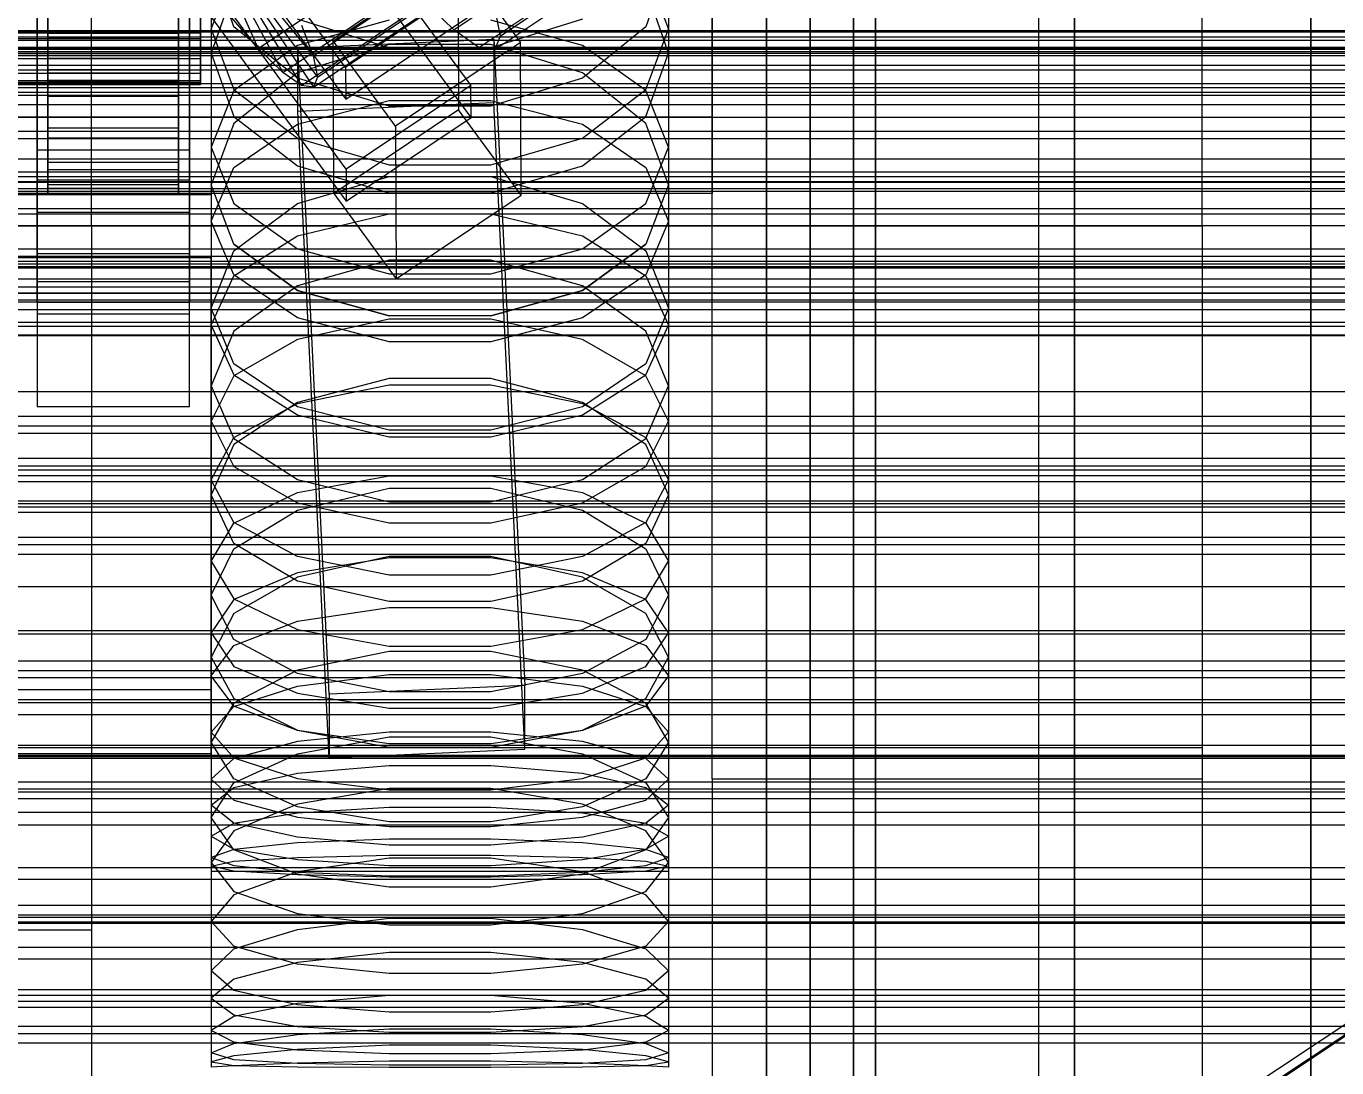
# Model space of a CAD drawing. Header units: millimetres. Extents: x -1970 to 59977, y -50268 to 6837.
# Drawn here: x 132 to 252.4, y -34667.3 to -34571.6 of the extents above; entities that cross this region are included whole.
import ezdxf

# ---------------------------------------------------------------- set-up
doc = ezdxf.new("R2010")
doc.units = ezdxf.units.MM
for name, color, linetype, lineweight in [('COTAS_O', 1, 'Continuous', 0), ('COTAS_P', 1, 'Continuous', 0), ('frontal_briquetadora', 7, 'Continuous', 0), ('frontal_C01', 7, 'Continuous', 0), ('frontal_C02', 7, 'Continuous', 0), ('frontal_C03', 7, 'Continuous', 0), ('frontal_dos-mix', 7, 'Continuous', 0), ('frontal_mezcladora', 7, 'Continuous', 0), ('frontal_secador', 7, 'Continuous', 0)]:
    doc.layers.add(name, color=color, linetype=linetype, lineweight=lineweight)
doc.dimstyles.new('R19_100', dxfattribs={"dimtxt": 250, "dimasz": 150, "dimexe": 150, "dimexo": 80, "dimgap": 100, "dimtad": 1, "dimtih": 1, "dimtoh": 1, "dimdsep": 46, "dimcen": 0.09, "dimadec": 0, "dimazin": 0, "dimtfac": 1, "dimtdec": 4, "dimtofl": 0, "dimtmove": 0, "dimatfit": 3, "dimfxl": 1, "dimtolj": 1, "dimtzin": 0, "dimarcsym": 0})

# ---------------------------------------------------------------- blocks, each defined once
blk = doc.blocks.new('*D37')
at = {"layer": 'COTAS_P', "color": 0, "lineweight": -2, "transparency": 16777216}
for p, q in [((-1750, -35420), (-1750, -34450)), ((2600, -35420), (2600, -34450)), ((-1600, -34600), (2450, -34600))]:
    blk.add_line(p, q, dxfattribs=at)
at = {"layer": 'COTAS_P', "color": 0, "transparency": 16777216}
for points in [[(-1600, -34575), (-1600, -34625), (-1750, -34600)], [(2450, -34575), (2450, -34625), (2600, -34600)]]:
    blk.add_solid(points, dxfattribs=at)
at = {"layer": 'Defpoints', "color": 0, "transparency": 16777216}
for p in [(2600, -34600), (-1750, -35500), (2600, -35500)]:
    blk.add_point(p, dxfattribs=at)
blk = doc.blocks.new('*D42')
at = {"layer": 'COTAS_O', "color": 0, "lineweight": -2, "transparency": 16777216}
for p, q in [((-570, -33700), (200, -33700)), ((50, -34750), (50, -33850)), ((-570, -34900), (200, -34900))]:
    blk.add_line(p, q, dxfattribs=at)
at = {"layer": 'COTAS_O', "color": 0, "transparency": 16777216}
for points in [[(25, -33850), (75, -33850), (50, -33700)], [(25, -34750), (75, -34750), (50, -34900)]]:
    blk.add_solid(points, dxfattribs=at)
at = {"layer": 'Defpoints', "color": 0, "transparency": 16777216}
for p in [(-650, -33700), (50, -33700), (-650, -34900)]:
    blk.add_point(p, dxfattribs=at)
blk = doc.blocks.new('*D43')
at = {"layer": 'COTAS_O', "color": 0, "lineweight": -2, "transparency": 16777216}
for p, q in [((-650, -34820), (-650, -34050)), ((650, -34820), (650, -34050)), ((-500, -34200), (500, -34200))]:
    blk.add_line(p, q, dxfattribs=at)
at = {"layer": 'COTAS_O', "color": 0, "transparency": 16777216}
for points in [[(-500, -34175), (-500, -34225), (-650, -34200)], [(500, -34175), (500, -34225), (650, -34200)]]:
    blk.add_solid(points, dxfattribs=at)
at = {"layer": 'Defpoints', "color": 0, "transparency": 16777216}
for p in [(650, -34200), (-650, -34900), (650, -34900)]:
    blk.add_point(p, dxfattribs=at)

msp = doc.modelspace()

# ---------------------------------------------------------------- linework, layer by layer
at = {"layer": 'frontal_briquetadora'}
for p, q in [((210, -34680), (210, -33820)), ((210, -34680), (210, -34260)), ((210, -34680), (210, -34305)), ((200, -34698), (200, -34454.149)), ((204, -34454.149), (204, -34698)), ((210, -34471), (210, -34680)), ((200, -34722), (200, -34478.149)), ((200, -34483.291), (200, -34727.142)), ((200, -34715.652), (200, -34483.291)), ((200, -34489.719), (200, -34722.08)), ((200, -34716.717), (200, -34489.719)), ((200, -34492.29), (200, -34719.288)), ((200, -34492.29), (200, -34713.16)), ((204, -34719.288), (204, -34492.29)), ((208, -34713.16), (208, -34492.29)), ((210, -34496), (210, -34680)), ((200, -34718.302), (200, -34497.432)), ((208, -34497.432), (208, -34718.302)), ((195, -34580), (195, -34530)), ((195, -34537), (195, -34587)), ((200, -34558.872), (200, -34572.218)), ((200, -34559.3), (200, -34572.623)), ((200, -34573.027), (200, -34559.728)), ((149, -34560.376), (149, -34574.101)), ((191, -34560.376), (191, -34574.101)), ((151.08, -34571.679), (149, -34565.638)), ((191, -34565.638), (188.92, -34571.679)), ((149, -34571.912), (151.08, -34566.366)), ((188.92, -34566.366), (191, -34571.912)), ((151.08, -34568.125), (149, -34574.101)), ((191, -34574.101), (188.92, -34568.125)), ((149, -34571.912), (149, -34586.193)), ((149, -34571.912), (151.08, -34577.459)), ((156.906, -34576.409), (151.08, -34571.679)), ((165.327, -34573.621), (156.907, -34570.998)), ((165.327, -34571.082), (156.907, -34573.39)), ((183.093, -34570.998), (174.673, -34573.621)), ((183.093, -34573.39), (174.673, -34571.082)), ((188.92, -34571.679), (183.094, -34576.409)), ((188.92, -34577.459), (191, -34571.912)), ((191, -34571.912), (191, -34586.193)), ((200, -34572.218), (200, -34584.801)), ((200, -34572.623), (200, -34585.182)), ((200, -34585.562), (200, -34573.027)), ((149, -34574.101), (151.08, -34579.916)), ((156.907, -34573.39), (151.08, -34577.548)), ((165.326, -34573.305), (156.906, -34575.925)), ((174.674, -34573.305), (165.326, -34573.305)), ((174.673, -34573.621), (165.327, -34573.621)), ((183.094, -34575.925), (174.674, -34573.305)), ((188.92, -34577.548), (183.093, -34573.39)), ((188.92, -34579.916), (191, -34574.101)), ((156.906, -34575.925), (151.08, -34580.562)), ((165.326, -34578.991), (156.906, -34576.409)), ((183.094, -34576.409), (174.674, -34578.991)), ((188.92, -34580.562), (183.094, -34575.925)), ((151.08, -34577.548), (149, -34582.734)), ((151.08, -34577.459), (156.907, -34581.907)), ((183.093, -34581.907), (188.92, -34577.459)), ((191, -34582.734), (188.92, -34577.548)), ((156.907, -34580.641), (165.327, -34578.443)), ((174.674, -34578.991), (165.326, -34578.991)), ((165.327, -34578.443), (174.673, -34578.443)), ((174.673, -34578.443), (183.093, -34580.641)), ((195, -34580), (-195, -34580)), ((151.08, -34579.916), (156.906, -34584.461)), ((183.094, -34584.461), (188.92, -34579.916)), ((195, -34587), (195, -34580)), ((151.08, -34580.562), (149, -34586.193)), ((151.08, -34584.6), (156.907, -34580.641)), ((183.093, -34580.641), (188.92, -34584.6)), ((191, -34586.193), (188.92, -34580.562)), ((149, -34582.734), (149, -34597.535)), ((149, -34582.734), (151.08, -34587.919)), ((156.907, -34581.907), (165.327, -34584.376)), ((174.673, -34584.376), (183.093, -34581.907)), ((188.92, -34587.919), (191, -34582.734)), ((191, -34582.734), (191, -34597.535)), ((149, -34589.538), (151.08, -34584.6)), ((156.906, -34584.461), (165.326, -34586.939)), ((165.327, -34584.376), (174.673, -34584.376)), ((174.674, -34586.939), (183.094, -34584.461)), ((188.92, -34584.6), (191, -34589.538)), ((200, -34584.801), (200, -34596.589)), ((200, -34585.182), (200, -34596.944)), ((151.08, -34591.656), (149, -34586.193)), ((156.906, -34587.908), (165.326, -34585.444)), ((165.326, -34585.444), (174.674, -34585.444)), ((174.674, -34585.444), (183.094, -34587.908)), ((191, -34586.193), (188.92, -34591.656)), ((200, -34597.299), (200, -34585.562)), ((195, -34587), (-195, -34587)), ((165.326, -34586.939), (174.674, -34586.939)), ((151.08, -34592.262), (156.906, -34587.908)), ((151.08, -34587.919), (156.907, -34592.078)), ((156.907, -34590.901), (165.327, -34588.873)), ((165.327, -34588.873), (174.673, -34588.873)), ((174.673, -34588.873), (183.093, -34590.901)), ((183.093, -34592.078), (188.92, -34587.919)), ((183.094, -34587.908), (188.92, -34592.262)), ((149, -34589.538), (149, -34604.666)), ((151.08, -34594.475), (149, -34589.538)), ((191, -34589.538), (188.92, -34594.475)), ((191, -34589.538), (191, -34604.666)), ((151.08, -34594.554), (156.907, -34590.901)), ((183.093, -34590.901), (188.92, -34594.554)), ((149, -34597.535), (151.08, -34592.262)), ((156.906, -34595.915), (151.08, -34591.656)), ((151.08, -34591.656), (156.906, -34595.915)), ((156.907, -34592.078), (165.327, -34594.385)), ((174.673, -34594.385), (183.093, -34592.078)), ((188.92, -34591.656), (183.094, -34595.915)), ((183.094, -34595.915), (188.92, -34591.656)), ((188.92, -34592.262), (191, -34597.535)), ((165.326, -34593.122), (156.906, -34595.48)), ((174.674, -34593.122), (165.326, -34593.122)), ((183.094, -34595.48), (174.674, -34593.122)), ((149, -34599.11), (151.08, -34594.554)), ((156.907, -34598.435), (151.08, -34594.475)), ((165.327, -34594.385), (174.673, -34594.385)), ((188.92, -34594.475), (183.093, -34598.435)), ((188.92, -34594.554), (191, -34599.11)), ((156.906, -34595.48), (151.08, -34599.639)), ((165.326, -34598.232), (156.906, -34595.915)), ((156.906, -34595.915), (165.326, -34598.232)), ((183.094, -34595.915), (174.674, -34598.232)), ((174.674, -34598.232), (183.094, -34595.915)), ((188.92, -34599.639), (183.094, -34595.48)), ((200, -34596.589), (200, -34607.552)), ((200, -34596.944), (200, -34607.881)), ((200, -34608.209), (200, -34597.299)), ((151.08, -34602.634), (149, -34597.535)), ((165.327, -34600.632), (156.907, -34598.435)), ((165.327, -34598.547), (156.907, -34600.4)), ((174.674, -34598.232), (165.326, -34598.232)), ((174.673, -34598.547), (165.327, -34598.547)), ((183.093, -34598.435), (174.673, -34600.632)), ((183.093, -34600.4), (174.673, -34598.547)), ((191, -34597.535), (188.92, -34602.634)), ((149, -34599.11), (149, -34614.698)), ((149, -34599.11), (151.08, -34603.666)), ((151.08, -34599.639), (149, -34604.666)), ((188.92, -34603.666), (191, -34599.11)), ((191, -34604.666), (188.92, -34599.639)), ((191, -34599.11), (191, -34614.698)), ((156.907, -34600.4), (151.08, -34603.738)), ((174.673, -34600.632), (165.327, -34600.632)), ((188.92, -34603.738), (183.093, -34600.4)), ((156.906, -34606.596), (151.08, -34602.634)), ((188.92, -34602.634), (183.094, -34606.596)), ((151.08, -34603.738), (149, -34607.901)), ((151.08, -34603.666), (156.907, -34607.319)), ((165.326, -34603.999), (156.906, -34606.192)), ((156.907, -34606.298), (165.327, -34604.564)), ((174.674, -34603.999), (165.326, -34603.999)), ((165.327, -34604.564), (174.673, -34604.564)), ((174.673, -34604.564), (183.093, -34606.298)), ((183.094, -34606.192), (174.674, -34603.999)), ((183.093, -34607.319), (188.92, -34603.666)), ((191, -34607.901), (188.92, -34603.738)), ((149, -34604.666), (151.08, -34609.515)), ((188.92, -34609.515), (191, -34604.666)), ((156.906, -34606.192), (151.08, -34610.051)), ((151.08, -34609.422), (156.907, -34606.298)), ((165.326, -34608.746), (156.906, -34606.596)), ((183.094, -34606.596), (174.674, -34608.746)), ((183.093, -34606.298), (188.92, -34609.422)), ((188.92, -34610.051), (183.094, -34606.192)), ((149, -34607.901), (149, -34623.913)), ((149, -34607.901), (151.08, -34612.065)), ((156.907, -34607.319), (165.327, -34609.347)), ((174.673, -34609.347), (183.093, -34607.319)), ((188.92, -34612.065), (191, -34607.901)), ((191, -34607.901), (191, -34623.913)), ((200, -34607.552), (200, -34617.661)), ((200, -34607.881), (200, -34617.962)), ((174.674, -34608.746), (165.326, -34608.746)), ((165.327, -34609.347), (174.673, -34609.347)), ((200, -34618.263), (200, -34608.209)), ((149, -34613.318), (151.08, -34609.422)), ((151.08, -34610.051), (149, -34614.698)), ((151.08, -34609.515), (156.906, -34613.274)), ((183.094, -34613.274), (188.92, -34609.515)), ((188.92, -34609.422), (191, -34613.318)), ((191, -34614.698), (188.92, -34610.051)), ((151.08, -34612.065), (156.907, -34615.403)), ((156.907, -34614.479), (165.327, -34612.927)), ((165.327, -34612.927), (174.673, -34612.927)), ((174.673, -34612.927), (183.093, -34614.479)), ((183.093, -34615.403), (188.92, -34612.065)), ((149, -34613.318), (149, -34629.59)), ((151.08, -34617.214), (149, -34613.318)), ((156.906, -34613.274), (165.326, -34615.311)), ((156.906, -34616.105), (165.326, -34614.083)), ((165.326, -34614.083), (174.674, -34614.083)), ((174.674, -34615.311), (183.094, -34613.274)), ((174.674, -34614.083), (183.094, -34616.105)), ((191, -34613.318), (188.92, -34617.214)), ((191, -34613.318), (191, -34629.59)), ((151.08, -34619.163), (149, -34614.698)), ((151.08, -34617.275), (156.907, -34614.479)), ((156.907, -34615.403), (165.327, -34617.256)), ((165.326, -34615.311), (174.674, -34615.311)), ((174.673, -34617.256), (183.093, -34615.403)), ((183.093, -34614.479), (188.92, -34617.275)), ((191, -34614.698), (188.92, -34619.163)), ((151.08, -34619.655), (156.906, -34616.105)), ((183.094, -34616.105), (188.92, -34619.655)), ((149, -34620.762), (151.08, -34617.275)), ((156.907, -34620.338), (151.08, -34617.214)), ((165.327, -34617.256), (174.673, -34617.256)), ((188.92, -34617.214), (183.093, -34620.338)), ((188.92, -34617.275), (191, -34620.762)), ((200, -34617.661), (200, -34626.89)), ((200, -34617.962), (200, -34627.164)), ((200, -34627.437), (200, -34618.263)), ((149, -34623.913), (151.08, -34619.655)), ((156.906, -34622.61), (151.08, -34619.163)), ((188.92, -34619.163), (183.094, -34622.61)), ((188.92, -34619.655), (191, -34623.913)), ((149, -34620.762), (149, -34637.392)), ((149, -34620.762), (151.08, -34624.249)), ((165.326, -34620.353), (156.906, -34622.259)), ((165.327, -34622.072), (156.907, -34620.338)), ((165.327, -34620.476), (156.907, -34621.842)), ((174.674, -34620.353), (165.326, -34620.353)), ((174.673, -34620.476), (165.327, -34620.476)), ((183.093, -34620.338), (174.673, -34622.072)), ((183.093, -34621.842), (174.673, -34620.476)), ((183.094, -34622.259), (174.674, -34620.353)), ((188.92, -34624.249), (191, -34620.762)), ((191, -34620.762), (191, -34637.392)), ((156.907, -34621.842), (151.08, -34624.303)), ((156.906, -34622.259), (151.08, -34625.598)), ((165.326, -34624.472), (156.906, -34622.61)), ((174.673, -34622.072), (165.327, -34622.072)), ((183.094, -34622.61), (174.674, -34624.472)), ((188.92, -34624.303), (183.093, -34621.842)), ((188.92, -34625.598), (183.094, -34622.259)), ((151.08, -34627.982), (149, -34623.913)), ((151.08, -34624.303), (149, -34627.373)), ((151.08, -34624.249), (156.907, -34627.045)), ((156.907, -34626.287), (165.327, -34625.047)), ((174.674, -34624.472), (165.326, -34624.472)), ((165.327, -34625.047), (174.673, -34625.047)), ((174.673, -34625.047), (183.093, -34626.287)), ((183.093, -34627.045), (188.92, -34624.249)), ((191, -34623.913), (188.92, -34627.982)), ((191, -34627.373), (188.92, -34624.303)), ((151.08, -34625.598), (149, -34629.59)), ((191, -34629.59), (188.92, -34625.598)), ((149, -34627.373), (149, -34644.321)), ((149, -34627.373), (151.08, -34630.442)), ((151.08, -34628.522), (156.907, -34626.287)), ((156.907, -34627.045), (165.327, -34628.597)), ((174.673, -34628.597), (183.093, -34627.045)), ((183.093, -34626.287), (188.92, -34628.522)), ((188.92, -34630.442), (191, -34627.373)), ((191, -34627.373), (191, -34644.321)), ((200, -34626.89), (200, -34635.216)), ((200, -34627.164), (200, -34635.461)), ((200, -34635.706), (200, -34627.437)), ((149, -34631.309), (151.08, -34628.522)), ((156.906, -34631.109), (151.08, -34627.982)), ((165.327, -34628.597), (174.673, -34628.597)), ((188.92, -34627.982), (183.094, -34631.109)), ((188.92, -34628.522), (191, -34631.309)), ((149, -34629.59), (151.08, -34633.39)), ((165.326, -34629.063), (156.906, -34630.791)), ((174.674, -34629.063), (165.326, -34629.063)), ((183.094, -34630.791), (174.674, -34629.063)), ((188.92, -34633.39), (191, -34629.59)), ((151.08, -34630.442), (156.907, -34632.904)), ((156.906, -34630.791), (151.08, -34633.807)), ((183.093, -34632.904), (188.92, -34630.442)), ((188.92, -34633.807), (183.094, -34630.791)), ((149, -34631.309), (149, -34648.447)), ((151.08, -34634.097), (149, -34631.309)), ((151.08, -34634.139), (156.907, -34632.248)), ((165.326, -34632.791), (156.906, -34631.109)), ((156.907, -34632.248), (165.327, -34631.199)), ((165.327, -34631.199), (174.673, -34631.199)), ((174.673, -34631.199), (183.093, -34632.248)), ((183.094, -34631.109), (174.674, -34632.791)), ((183.093, -34632.248), (188.92, -34634.139)), ((191, -34631.309), (188.92, -34634.097)), ((191, -34631.309), (191, -34648.447)), ((151.08, -34633.39), (156.906, -34636.299)), ((156.907, -34632.904), (165.327, -34634.27)), ((174.674, -34632.791), (165.326, -34632.791)), ((174.673, -34634.27), (183.093, -34632.904)), ((183.094, -34636.299), (188.92, -34633.39)), ((151.08, -34633.807), (149, -34637.392)), ((149, -34636.498), (151.08, -34634.139)), ((156.907, -34636.332), (151.08, -34634.097)), ((165.327, -34634.27), (174.673, -34634.27)), ((188.92, -34634.097), (183.093, -34636.332)), ((191, -34637.392), (188.92, -34633.807)), ((188.92, -34634.139), (191, -34636.498)), ((200, -34635.216), (200, -34642.617)), ((200, -34635.461), (200, -34642.833)), ((200, -34643.049), (200, -34635.706)), ((149, -34636.498), (149, -34653.884)), ((149, -34636.498), (151.08, -34638.856)), ((156.906, -34636.299), (165.326, -34637.86)), ((156.906, -34638.466), (165.326, -34636.92)), ((165.327, -34637.572), (156.907, -34636.332)), ((165.327, -34636.493), (156.907, -34637.349)), ((165.326, -34636.92), (174.674, -34636.92)), ((174.673, -34636.493), (165.327, -34636.493)), ((183.093, -34636.332), (174.673, -34637.572)), ((183.093, -34637.349), (174.673, -34636.493)), ((174.674, -34637.86), (183.094, -34636.299)), ((174.674, -34636.92), (183.094, -34638.466)), ((188.92, -34638.856), (191, -34636.498)), ((191, -34636.498), (191, -34653.884)), ((151.08, -34640.781), (149, -34637.392)), ((156.907, -34637.349), (151.08, -34638.892)), ((165.326, -34637.86), (174.674, -34637.86)), ((174.673, -34637.572), (165.327, -34637.572)), ((188.92, -34638.892), (183.093, -34637.349)), ((191, -34637.392), (188.92, -34640.781)), ((151.08, -34638.892), (149, -34640.815)), ((151.08, -34641.151), (156.906, -34638.466)), ((151.08, -34638.856), (156.907, -34640.747)), ((183.093, -34640.747), (188.92, -34638.856)), ((183.094, -34638.466), (188.92, -34641.151)), ((191, -34640.815), (188.92, -34638.892)), ((151.08, -34641.573), (156.907, -34640.265)), ((156.907, -34640.265), (165.327, -34639.539)), ((165.327, -34639.539), (174.673, -34639.539)), ((174.673, -34639.539), (183.093, -34640.265)), ((183.093, -34640.265), (188.92, -34641.573)), ((149, -34640.815), (149, -34658.409)), ((149, -34640.815), (151.08, -34642.739)), ((149, -34644.321), (151.08, -34641.151)), ((149, -34643.204), (151.08, -34641.573)), ((156.906, -34643.357), (151.08, -34640.781)), ((165.326, -34641.675), (156.906, -34643.097)), ((156.907, -34640.747), (165.327, -34641.797)), ((174.674, -34641.675), (165.326, -34641.675)), ((165.327, -34641.797), (174.673, -34641.797)), ((174.673, -34641.797), (183.093, -34640.747)), ((183.094, -34643.097), (174.674, -34641.675)), ((188.92, -34640.781), (183.094, -34643.357)), ((188.92, -34642.739), (191, -34640.815)), ((188.92, -34641.151), (191, -34644.321)), ((188.92, -34641.573), (191, -34643.204)), ((191, -34640.815), (191, -34658.409)), ((151.08, -34642.739), (156.907, -34644.281)), ((156.906, -34643.097), (151.08, -34645.558)), ((183.093, -34644.281), (188.92, -34642.739)), ((188.92, -34645.558), (183.094, -34643.097)), ((200, -34642.617), (200, -34649.075)), ((200, -34642.833), (200, -34649.261)), ((200, -34649.447), (200, -34643.049)), ((149, -34643.204), (149, -34660.914)), ((151.08, -34644.835), (149, -34643.204)), ((151.08, -34644.859), (156.907, -34643.905)), ((165.326, -34644.733), (156.906, -34643.357)), ((156.907, -34643.905), (165.327, -34643.376)), ((156.907, -34644.281), (165.327, -34645.137)), ((165.327, -34643.376), (174.673, -34643.376)), ((174.673, -34643.376), (183.093, -34643.905)), ((174.673, -34645.137), (183.093, -34644.281)), ((183.094, -34643.357), (174.674, -34644.733)), ((183.093, -34643.905), (188.92, -34644.859)), ((191, -34643.204), (188.92, -34644.835)), ((191, -34643.204), (191, -34660.914)), ((151.08, -34647.291), (149, -34644.321)), ((149, -34646.048), (151.08, -34644.859)), ((156.907, -34646.144), (151.08, -34644.835)), ((174.674, -34644.733), (165.326, -34644.733)), ((165.327, -34645.137), (174.673, -34645.137)), ((188.92, -34644.835), (183.093, -34646.144)), ((191, -34644.321), (188.92, -34647.291)), ((188.92, -34644.859), (191, -34646.048)), ((151.08, -34645.558), (149, -34648.447)), ((149, -34646.048), (149, -34663.894)), ((149, -34646.048), (151.08, -34647.238)), ((156.907, -34646.656), (151.08, -34647.254)), ((165.327, -34646.869), (156.907, -34646.144)), ((165.327, -34646.325), (156.907, -34646.656)), ((174.673, -34646.325), (165.327, -34646.325)), ((183.093, -34646.144), (174.673, -34646.869)), ((183.093, -34646.656), (174.673, -34646.325)), ((188.92, -34647.254), (183.093, -34646.656)), ((191, -34648.447), (188.92, -34645.558)), ((188.92, -34647.238), (191, -34646.048)), ((191, -34646.048), (191, -34663.894)), ((151.08, -34647.254), (149, -34647.998)), ((151.08, -34647.238), (156.907, -34648.191)), ((156.906, -34649.528), (151.08, -34647.291)), ((156.907, -34647.994), (165.327, -34647.795)), ((174.673, -34646.869), (165.327, -34646.869)), ((165.327, -34647.795), (174.673, -34647.795)), ((174.673, -34647.795), (183.093, -34647.994)), ((183.093, -34648.191), (188.92, -34647.238)), ((188.92, -34647.291), (183.094, -34649.528)), ((191, -34647.998), (188.92, -34647.254)), ((149, -34647.998), (149, -34665.938)), ((149, -34647.998), (151.08, -34648.743)), ((149, -34648.799), (151.08, -34648.352)), ((149, -34648.447), (151.08, -34651.133)), ((149, -34648.799), (149, -34666.778)), ((151.08, -34649.246), (149, -34648.799)), ((151.08, -34648.352), (156.907, -34647.994)), ((151.08, -34648.743), (156.907, -34649.34)), ((165.326, -34648.069), (156.906, -34649.303)), ((156.907, -34648.191), (165.327, -34648.721)), ((174.674, -34648.069), (165.326, -34648.069)), ((165.327, -34648.721), (174.673, -34648.721)), ((174.673, -34648.721), (183.093, -34648.191)), ((183.094, -34649.303), (174.674, -34648.069)), ((183.093, -34647.994), (188.92, -34648.352)), ((183.093, -34649.34), (188.92, -34648.743)), ((188.92, -34648.743), (191, -34647.998)), ((188.92, -34648.352), (191, -34648.799)), ((188.92, -34651.133), (191, -34648.447)), ((191, -34648.799), (188.92, -34649.246)), ((191, -34647.998), (191, -34665.938)), ((191, -34648.799), (191, -34666.778)), ((200, -34649.075), (200, -34654.572)), ((149, -34649.25), (149, -34667.25)), ((149, -34649.25), (151.08, -34649.25)), ((156.907, -34649.605), (151.08, -34649.246)), ((151.08, -34649.25), (156.907, -34649.25)), ((156.906, -34649.303), (151.08, -34651.424)), ((165.326, -34650.715), (156.906, -34649.528)), ((156.907, -34649.25), (165.327, -34649.25)), ((156.907, -34649.34), (165.327, -34649.671)), ((165.327, -34649.804), (156.907, -34649.605)), ((165.327, -34649.25), (174.673, -34649.25)), ((165.327, -34649.671), (174.673, -34649.671)), ((174.673, -34649.804), (165.327, -34649.804)), ((174.673, -34649.25), (183.093, -34649.25)), ((174.673, -34649.671), (183.093, -34649.34)), ((183.093, -34649.605), (174.673, -34649.804)), ((183.094, -34649.528), (174.674, -34650.715)), ((188.92, -34649.246), (183.093, -34649.605)), ((183.093, -34649.25), (188.92, -34649.25)), ((188.92, -34651.424), (183.094, -34649.303)), ((188.92, -34649.25), (191, -34649.25)), ((191, -34649.25), (191, -34667.25)), ((200, -34649.261), (200, -34654.728)), ((200, -34654.883), (200, -34649.447)), ((151.08, -34651.424), (149, -34653.884)), ((151.08, -34651.133), (156.906, -34653.142)), ((174.674, -34650.715), (165.326, -34650.715)), ((183.094, -34653.142), (188.92, -34651.133)), ((191, -34653.884), (188.92, -34651.424)), ((151.08, -34656.141), (149, -34653.884)), ((156.906, -34653.142), (165.326, -34654.2)), ((156.906, -34654.607), (165.326, -34653.565)), ((165.326, -34653.565), (174.674, -34653.565)), ((174.674, -34654.2), (183.094, -34653.142)), ((174.674, -34653.565), (183.094, -34654.607)), ((191, -34653.884), (188.92, -34656.141)), ((151.08, -34656.382), (156.906, -34654.607)), ((165.326, -34654.2), (174.674, -34654.2)), ((183.094, -34654.607), (188.92, -34656.382)), ((200, -34654.572), (200, -34659.095)), ((200, -34654.728), (200, -34659.221)), ((200, -34659.345), (200, -34654.883)), ((156.906, -34657.802), (151.08, -34656.141)), ((188.92, -34656.141), (183.094, -34657.802)), ((149, -34658.409), (151.08, -34656.382)), ((165.326, -34656.722), (156.906, -34657.636)), ((174.674, -34656.723), (165.326, -34656.722)), ((183.094, -34657.636), (174.674, -34656.723)), ((188.92, -34656.382), (191, -34658.409)), ((151.08, -34660.23), (149, -34658.409)), ((156.906, -34657.636), (151.08, -34659.178)), ((165.326, -34658.667), (156.906, -34657.802)), ((174.674, -34658.667), (165.326, -34658.667)), ((183.094, -34657.802), (174.674, -34658.667)), ((188.92, -34659.178), (183.094, -34657.636)), ((191, -34658.409), (188.92, -34660.23)), ((151.08, -34659.178), (149, -34660.914)), ((191, -34660.914), (188.92, -34659.178)), ((200, -34659.095), (200, -34662.632)), ((200, -34659.221), (200, -34662.727)), ((200, -34662.82), (200, -34659.345)), ((149, -34660.914), (151.08, -34662.441)), ((156.906, -34661.54), (151.08, -34660.23)), ((165.326, -34660.692), (156.906, -34661.41)), ((174.674, -34660.692), (165.326, -34660.692)), ((183.094, -34661.41), (174.674, -34660.692)), ((188.92, -34660.23), (183.094, -34661.54)), ((188.92, -34662.441), (191, -34660.914)), ((156.906, -34661.41), (151.08, -34662.6)), ((165.326, -34662.209), (156.906, -34661.54)), ((174.674, -34662.209), (165.326, -34662.209)), ((183.094, -34661.54), (174.674, -34662.209)), ((188.92, -34662.6), (183.094, -34661.41)), ((151.08, -34662.6), (149, -34663.894)), ((151.08, -34662.441), (156.906, -34663.515)), ((156.906, -34663.515), (165.326, -34664.053)), ((174.674, -34664.053), (183.094, -34663.515)), ((183.094, -34663.515), (188.92, -34662.441)), ((191, -34663.894), (188.92, -34662.6)), ((200, -34662.632), (200, -34665.174)), ((200, -34662.727), (200, -34665.237)), ((200, -34665.3), (200, -34662.82)), ((151.08, -34664.979), (149, -34663.894)), ((151.08, -34665.088), (156.906, -34664.254)), ((156.906, -34664.254), (165.326, -34663.732)), ((165.326, -34663.732), (174.674, -34663.732)), ((165.326, -34664.053), (174.674, -34664.053)), ((174.674, -34663.732), (183.094, -34664.254)), ((183.094, -34664.254), (188.92, -34665.088)), ((191, -34663.894), (188.92, -34664.979)), ((149, -34665.938), (151.08, -34665.088)), ((151.08, -34666.577), (149, -34665.938)), ((156.906, -34665.696), (151.08, -34664.979)), ((156.906, -34665.629), (151.08, -34666.225)), ((165.326, -34665.239), (156.906, -34665.629)), ((165.326, -34666.036), (156.906, -34665.696)), ((174.674, -34665.239), (165.326, -34665.239)), ((183.094, -34665.629), (174.674, -34665.239)), ((183.094, -34665.696), (174.674, -34666.036)), ((188.92, -34664.979), (183.094, -34665.696)), ((188.92, -34666.225), (183.094, -34665.629)), ((188.92, -34665.088), (191, -34665.938)), ((191, -34665.938), (188.92, -34666.577)), ((200, -34665.174), (200, -34666.715)), ((200, -34665.237), (200, -34666.747)), ((200, -34666.778), (200, -34665.3)), ((151.08, -34666.225), (149, -34666.778)), ((149, -34666.778), (151.08, -34667.119)), ((151.08, -34667.144), (149, -34667.25)), ((156.906, -34666.937), (151.08, -34666.577)), ((156.906, -34666.906), (151.08, -34667.144)), ((151.08, -34667.119), (156.906, -34667.24)), ((165.326, -34666.715), (156.906, -34666.906)), ((165.326, -34667.078), (156.906, -34666.937)), ((174.674, -34666.036), (165.326, -34666.036)), ((174.674, -34666.715), (165.326, -34666.715)), ((174.674, -34667.078), (165.326, -34667.078)), ((183.094, -34666.906), (174.674, -34666.715)), ((183.094, -34666.937), (174.674, -34667.078)), ((188.92, -34666.577), (183.094, -34666.937)), ((188.92, -34667.144), (183.094, -34666.906)), ((183.094, -34667.24), (188.92, -34667.119)), ((191, -34666.778), (188.92, -34666.225)), ((188.92, -34667.119), (191, -34666.778)), ((191, -34667.25), (188.92, -34667.144)), ((200, -34666.715), (200, -34667.25)), ((200, -34666.747), (200, -34667.25)), ((200, -34667.25), (200, -34666.778)), ((156.906, -34667.24), (165.326, -34667.248)), ((165.326, -34667.248), (174.674, -34667.248)), ((174.674, -34667.248), (183.094, -34667.24))]:
    msp.add_line(p, q, dxfattribs=at)
at = {"layer": 'frontal_C01'}
for p, q in [((250, -35735.764), (250, -32680.37)), ((250, -32685.104), (250, -35740.498)), ((228.298, -34675.195), (228.298, -34363.008)), ((228.298, -34368.695), (228.298, -34680.882)), ((450, -34578.861), (-450, -34578.861)), ((450, -34599.211), (-450, -34599.211)), ((146.872, -34733.835), (331.181, -34611.504)), ((148.32, -34733.842), (332.629, -34611.511)), ((-450, -34612.018), (450, -34612.018)), ((146.383, -34735.268), (330.692, -34612.937))]:
    msp.add_line(p, q, dxfattribs=at)
at = {"layer": 'frontal_C02'}
for p, q in [((250, -35767.535), (250, -32976.99)), ((250, -32981.769), (250, -35772.314)), ((171.275, -34571.963), (355.584, -34448.479)), ((175.521, -34572.541), (359.83, -34449.057)), ((173.584, -34573.587), (357.893, -34450.103)), ((175.032, -34573.784), (359.341, -34450.3)), ((228.298, -34756.938), (228.298, -34472.116)), ((228.298, -34477.858), (228.298, -34762.679)), ((161.341, -34575.42), (133.809, -34537.827)), ((145.315, -34539.496), (172.847, -34577.089)), ((133, -34585.777), (133, -34539.873)), ((133.821, -34540.749), (161.353, -34578.342)), ((147, -34539.873), (147, -34585.777)), ((133, -34542.796), (133, -34588.7)), ((172.859, -34580.011), (145.327, -34542.418)), ((147, -34588.7), (147, -34542.796)), ((161.379, -34584.772), (133.847, -34547.179)), ((133, -34595.13), (133, -34549.226)), ((133.859, -34550.102), (161.391, -34587.695)), ((147, -34549.226), (147, -34595.13)), ((133, -34552.148), (133, -34598.053)), ((147, -34598.053), (147, -34552.148)), ((160.19, -34572.976), (171.658, -34565.293)), ((171.658, -34565.293), (171.715, -34579.322)), ((171.658, -34565.293), (177.394, -34573.125)), ((150.436, -34567.231), (153.314, -34573.678)), ((153.314, -34573.678), (163.144, -34567.092)), ((134, -34567.346), (134, -34572.283)), ((146, -34572.283), (146, -34567.346)), ((151.503, -34568.273), (155.567, -34575.877)), ((152.829, -34567.556), (158.366, -34574.365)), ((158.366, -34574.365), (168.196, -34567.779)), ((172.809, -34567.736), (161.341, -34575.42)), ((134, -34573.56), (134, -34568.668)), ((146, -34568.668), (146, -34573.56)), ((152.321, -34568.848), (157.295, -34577.092)), ((152.835, -34568.918), (158.378, -34577.239)), ((153.008, -34568.477), (158.743, -34576.309)), ((155.567, -34575.877), (165.397, -34569.292)), ((171.275, -34571.963), (168.263, -34569.023)), ((134, -34572.233), (134, -34570.032)), ((134, -34570.032), (134, -34572.283)), ((134, -34570.637), (134, -34573.56)), ((134, -34570.637), (134, -34572.775)), ((146, -34572.283), (146, -34570.032)), ((146, -34570.032), (146, -34572.233)), ((146, -34573.56), (146, -34570.637)), ((146, -34572.775), (146, -34570.637)), ((148, -34572.233), (148, -34570.032)), ((148, -34570.637), (148, -34572.775)), ((153.314, -34573.678), (150.688, -34570.644)), ((157.295, -34577.092), (167.125, -34570.506)), ((158.378, -34577.239), (168.208, -34570.654)), ((158.743, -34576.309), (168.573, -34569.723)), ((161.353, -34578.342), (172.821, -34570.659)), ((175.016, -34569.941), (175.521, -34572.541)), ((157.272, -34571.539), (158.366, -34574.365)), ((173.584, -34573.587), (171.275, -34571.963)), ((-148, -34572.233), (148, -34572.233)), ((-148, -34572.775), (148, -34572.775)), ((134, -34574.145), (134, -34572.233)), ((134, -34572.233), (134, -34576.928)), ((146, -34572.233), (134, -34572.233)), ((134, -34572.283), (134, -34576.928)), ((134, -34572.283), (146, -34572.283)), ((134, -34572.775), (134, -34578.073)), ((146, -34572.775), (134, -34572.775)), ((134, -34572.775), (134, -34574.588)), ((146, -34576.928), (146, -34572.233)), ((146, -34572.233), (146, -34574.145)), ((146, -34576.928), (146, -34572.283)), ((146, -34578.073), (146, -34572.775)), ((146, -34574.588), (146, -34572.775)), ((148, -34574.145), (148, -34572.233)), ((148, -34572.775), (148, -34574.588)), ((156.962, -34573.623), (174.943, -34572.829)), ((160.247, -34587.005), (160.19, -34572.976)), ((165.926, -34580.808), (160.19, -34572.976)), ((177.394, -34573.125), (165.926, -34580.808)), ((174.943, -34572.829), (174.943, -34578.675)), ((174.943, -34572.829), (177.811, -34632.206)), ((175.521, -34572.541), (175.032, -34573.784)), ((177.451, -34587.154), (177.394, -34573.125)), ((-148, -34574.145), (148, -34574.145)), ((134, -34573.56), (146, -34573.56)), ((134, -34578.073), (134, -34573.56)), ((134, -34575.64), (134, -34574.145)), ((134, -34574.145), (134, -34580.966)), ((146, -34574.145), (134, -34574.145)), ((146, -34573.56), (146, -34578.073)), ((146, -34580.966), (146, -34574.145)), ((146, -34574.145), (146, -34575.64)), ((148, -34575.64), (148, -34574.145)), ((155.567, -34575.877), (153.314, -34573.678)), ((156.962, -34579.469), (156.962, -34573.623)), ((159.83, -34633), (156.962, -34573.623)), ((158.366, -34574.365), (158.743, -34576.309)), ((175.032, -34573.784), (173.584, -34573.587)), ((-148, -34574.588), (148, -34574.588)), ((-148, -34575.64), (148, -34575.64)), ((134, -34574.588), (134, -34581.901)), ((146, -34574.588), (134, -34574.588)), ((134, -34574.588), (134, -34575.953)), ((134, -34576.614), (134, -34575.64)), ((134, -34575.64), (134, -34584.121)), ((146, -34575.64), (134, -34575.64)), ((146, -34581.901), (146, -34574.588)), ((146, -34575.953), (146, -34574.588)), ((146, -34584.121), (146, -34575.64)), ((146, -34575.64), (146, -34576.614)), ((148, -34574.588), (148, -34575.953)), ((148, -34576.614), (148, -34575.64)), ((161.341, -34575.42), (161.353, -34578.342)), ((-148, -34575.953), (148, -34575.953)), ((-148, -34576.614), (148, -34576.614)), ((-148, -34576.776), (148, -34576.776)), ((134, -34575.953), (134, -34584.782)), ((146, -34575.953), (134, -34575.953)), ((134, -34575.953), (134, -34576.776)), ((134, -34577.001), (134, -34576.614)), ((134, -34576.614), (134, -34586.177)), ((146, -34576.614), (134, -34576.614)), ((134, -34576.776), (134, -34586.519)), ((146, -34576.776), (134, -34576.776)), ((134, -34576.776), (134, -34577.001)), ((146, -34584.782), (146, -34575.953)), ((146, -34576.776), (146, -34575.953)), ((146, -34586.177), (146, -34576.614)), ((146, -34576.614), (146, -34577.001)), ((146, -34586.519), (146, -34576.776)), ((146, -34577.001), (146, -34576.776)), ((148, -34575.953), (148, -34576.776)), ((148, -34577.001), (148, -34576.614)), ((148, -34576.776), (148, -34577.001)), ((157.295, -34577.092), (155.567, -34575.877)), ((158.743, -34576.309), (158.378, -34577.239)), ((-148, -34577.001), (148, -34577.001)), ((134, -34576.928), (134, -34580.966)), ((134, -34576.928), (146, -34576.928)), ((134, -34577.001), (134, -34586.995)), ((146, -34577.001), (134, -34577.001)), ((134, -34578.073), (146, -34578.073)), ((134, -34581.901), (134, -34578.073)), ((146, -34580.966), (146, -34576.928)), ((146, -34586.995), (146, -34577.001)), ((146, -34578.073), (146, -34581.901)), ((158.378, -34577.239), (157.295, -34577.092)), ((172.847, -34577.089), (161.379, -34584.772)), ((172.859, -34580.011), (172.847, -34577.089)), ((174.943, -34578.675), (156.962, -34579.469)), ((177.811, -34638.052), (174.943, -34578.675)), ((159.83, -34638.846), (156.962, -34579.469)), ((171.715, -34579.322), (160.247, -34587.005)), ((161.391, -34587.695), (172.859, -34580.011)), ((177.451, -34587.154), (171.715, -34579.322)), ((134, -34580.966), (134, -34584.121)), ((134, -34580.966), (146, -34580.966)), ((146, -34584.121), (146, -34580.966)), ((165.926, -34580.808), (165.983, -34594.837)), ((134, -34581.901), (146, -34581.901)), ((134, -34584.782), (134, -34581.901)), ((146, -34581.901), (146, -34584.782)), ((133, -34597.017), (133, -34582.988)), ((133, -34582.988), (147, -34582.988)), ((133, -34592.551), (133, -34582.988)), ((147, -34582.988), (147, -34597.017)), ((147, -34582.988), (147, -34592.551)), ((134, -34584.121), (134, -34586.177)), ((134, -34584.121), (146, -34584.121)), ((134, -34584.782), (146, -34584.782)), ((134, -34586.519), (134, -34584.782)), ((146, -34586.177), (146, -34584.121)), ((146, -34584.782), (146, -34586.519)), ((161.379, -34584.772), (161.391, -34587.695)), ((147, -34585.777), (133, -34585.777)), ((133, -34585.777), (133, -34588.7)), ((134, -34586.177), (134, -34586.995)), ((134, -34586.177), (146, -34586.177)), ((134, -34586.519), (146, -34586.519)), ((134, -34586.995), (134, -34586.519)), ((146, -34586.995), (146, -34586.177)), ((146, -34586.519), (146, -34586.995)), ((147, -34588.7), (147, -34585.777)), ((131, -34587.08), (149, -34587.08)), ((134, -34586.995), (146, -34586.995)), ((149, -34587.08), (149, -34592.925)), ((149, -34587.08), (149, -34632.601)), ((160.247, -34587.005), (165.983, -34594.837)), ((165.983, -34594.837), (177.451, -34587.154)), ((133, -34588.7), (147, -34588.7)), ((149, -34592.925), (131, -34592.925)), ((147, -34592.551), (133, -34592.551)), ((133, -34592.551), (133, -34606.58)), ((147, -34606.58), (147, -34592.551)), ((149, -34638.447), (149, -34592.925)), ((147, -34595.13), (133, -34595.13)), ((133, -34595.13), (133, -34598.053)), ((147, -34598.053), (147, -34595.13)), ((147, -34597.017), (133, -34597.017)), ((133, -34597.017), (133, -34606.58)), ((147, -34606.58), (147, -34597.017)), ((133, -34598.053), (147, -34598.053)), ((133, -34606.58), (147, -34606.58)), ((-450, -34615.487), (450, -34615.487)), ((450, -34627.178), (-450, -34627.178)), ((-425, -34627.144), (425, -34627.144)), ((177.811, -34632.206), (159.83, -34633)), ((177.811, -34638.052), (177.811, -34632.206)), ((149, -34632.601), (131, -34632.601)), ((149, -34638.447), (149, -34632.601)), ((159.83, -34633), (159.83, -34638.846)), ((159.83, -34638.846), (177.811, -34638.052)), ((425, -34638.62), (-425, -34638.62)), ((131, -34638.447), (149, -34638.447)), ((425, -34641.991), (-425, -34641.991)), ((450, -34648.959), (-450, -34648.959)), ((-425, -34653.467), (425, -34653.467)), ((-450, -34660.649), (450, -34660.649))]:
    msp.add_line(p, q, dxfattribs=at)
at = {"layer": 'frontal_C03'}
for p, q in [((-1268, -34572.596), (1268, -34572.596)), ((-1268, -34572.914), (1268, -34572.914)), ((-1250, -34572.152), (1250, -34572.152)), ((-1268, -34573.572), (1268, -34573.572)), ((-1268, -34573.736), (1268, -34573.736)), ((-1268, -34573.96), (1268, -34573.96)), ((1250, -34573.7), (-1250, -34573.7)), ((-1250, -34574.333), (1250, -34574.333)), ((1250, -34574.354), (-1250, -34574.354)), ((1250, -34575.235), (-1250, -34575.235)), ((-1250, -34579.978), (1250, -34579.978)), ((-1250, -34581.934), (1250, -34581.934)), ((1250, -34585.042), (-1250, -34585.042)), ((1250, -34585.923), (-1250, -34585.923)), ((1250, -34586.576), (-1250, -34586.576)), ((-1250, -34586.781), (1250, -34586.781)), ((-1250, -34588.377), (1250, -34588.377)), ((1250, -34588.884), (-1250, -34588.884)), ((-1250, -34589.941), (1250, -34589.941)), ((-1250, -34592.097), (1250, -34592.097)), ((1250, -34592.793), (-1250, -34592.793)), ((-1250, -34593.226), (1250, -34593.226)), ((1250, -34593.851), (-1250, -34593.851)), ((-1250, -34595.564), (1250, -34595.564)), ((-1250, -34596.148), (1250, -34596.148)), ((1250, -34596.158), (-1250, -34596.158)), ((1250, -34596.812), (-1250, -34596.812)), ((-1250, -34596.946), (1250, -34596.946)), ((1250, -34597.693), (-1250, -34597.693)), ((1250, -34607.499), (-1250, -34607.499)), ((1250, -34608.381), (-1250, -34608.381)), ((1250, -34609.034), (-1250, -34609.034)), ((1250, -34611.342), (-1250, -34611.342)), ((-1250, -34612.399), (1250, -34612.399)), ((1250, -34615.251), (-1250, -34615.251)), ((-1500, -34615.78), (1500, -34615.78)), ((1250, -34616.308), (-1250, -34616.308)), ((1250, -34618.616), (-1250, -34618.616)), ((1250, -34619.269), (-1250, -34619.269)), ((1250, -34620.151), (-1250, -34620.151)), ((1500, -34627.188), (-1500, -34627.188)), ((1500, -34627.473), (-1500, -34627.473)), ((1250, -34629.957), (-1250, -34629.957)), ((1250, -34630.838), (-1250, -34630.838)), ((1250, -34631.492), (-1250, -34631.492)), ((1250, -34633.799), (-1250, -34633.799)), ((-1250, -34634.856), (1250, -34634.856)), ((1250, -34637.709), (-1250, -34637.709)), ((-1500, -34638.882), (1500, -34638.882)), ((1250, -34638.766), (-1250, -34638.766)), ((1250, -34641.073), (-1250, -34641.073)), ((1250, -34641.727), (-1250, -34641.727)), ((1250, -34642.608), (-1250, -34642.608)), ((1250, -34652.415), (-1250, -34652.415)), ((1250, -34653.296), (-1250, -34653.296)), ((1250, -34653.949), (-1250, -34653.949)), ((1250, -34656.257), (-1250, -34656.257)), ((-1250, -34657.314), (1250, -34657.314)), ((1250, -34660.166), (-1250, -34660.166)), ((1250, -34661.224), (-1250, -34661.224)), ((1250, -34663.531), (-1250, -34663.531)), ((1250, -34664.184), (-1250, -34664.184)), ((1250, -34665.066), (-1250, -34665.066))]:
    msp.add_line(p, q, dxfattribs=at)
at = {"layer": 'frontal_dos-mix'}
msp.add_line((225, -35980), (225, -33282.5), dxfattribs=at)
at = {"layer": 'frontal_mezcladora'}
for p, q in [((138, -34590), (138, -34525.346)), ((195, -34590), (195, -34539.229)), ((240, -34590), (240, -34539.229)), ((240, -34590), (240, -34542.102)), ((240, -34590), (-420, -34590)), ((138, -34590), (130, -34590)), ((138, -34590), (138, -34654.654)), ((195, -34640.771), (195, -34590)), ((240, -34590), (195, -34590)), ((240, -34590), (240, -34637.898)), ((240, -34590), (240, -34640.771)), ((-315, -34600), (315, -34600)), ((-420, -34637.898), (240, -34637.898)), ((240, -34637.898), (240, -34681.107)), ((195, -34640.771), (195, -34686.573)), ((195, -34640.771), (240, -34640.771)), ((240, -34640.771), (240, -34686.573)), ((130, -34654.654), (138, -34654.654)), ((138, -34654.654), (138, -34709.466))]:
    msp.add_line(p, q, dxfattribs=at)
at = {"layer": 'frontal_secador'}
for p, q in [((1320, -34572.071), (-1320, -34572.071)), ((1320, -34574), (-1320, -34574)), ((1250, -34574.141), (-1250, -34574.141)), ((1320, -34575.657), (-1320, -34575.657)), ((1320, -34576.928), (-1320, -34576.928)), ((1320, -34577.727), (-1320, -34577.727)), ((1320, -34578), (-1320, -34578)), ((1250, -34577.285), (-1250, -34577.285)), ((1250, -34578), (-1250, -34578)), ((1250, -34581.314), (-1250, -34581.314)), ((1250, -34583.856), (-1250, -34583.856)), ((1250, -34585.455), (-1250, -34585.455)), ((1250, -34586), (-1250, -34586)), ((1360, -34593.5), (-1360, -34593.5)), ((1360, -34594.863), (-1360, -34594.863)), ((1250, -34593.75), (-1250, -34593.75)), ((1360, -34598.859), (-1360, -34598.859)), ((1360, -34605.216), (-1360, -34605.216)), ((1250, -34612.924), (-1250, -34612.924)), ((1360, -34613.5), (-1360, -34613.5)), ((1360, -34623.147), (-1360, -34623.147)), ((-1360, -34633.5), (1360, -34633.5)), ((-1250, -34633.5), (1250, -34633.5)), ((1360, -34643.853), (-1360, -34643.853)), ((-1250, -34645), (1250, -34645)), ((-1400, -34650), (1400, -34650)), ((-1250, -34650), (1250, -34650)), ((1360, -34653.5), (-1360, -34653.5)), ((1250, -34654.076), (-1250, -34654.076)), ((1360, -34661.784), (-1360, -34661.784))]:
    msp.add_line(p, q, dxfattribs=at)

# ---------------------------------------------------------------- dimensions: what is measured, and where the dimension line sits
at = {"layer": 'COTAS_O'}
for p2, distance, picture, middle in [((-650, -33700), -700, '*D42', (50, -34300)), ((650, -34900), 700, '*D43', (0, -34200))]:
    dim = msp.add_aligned_dim(p1=(-650, -34900), p2=p2, distance=distance, text='<> O', dimstyle='R19_100', dxfattribs=at)
    dim.commit()
    dim.dimension.update_dxf_attribs({"geometry": picture, "text_midpoint": middle})
at = {"layer": 'COTAS_P'}
dim = msp.add_aligned_dim(p1=(-1750, -35500), p2=(2600, -35500), distance=900, text='<> P', dimstyle='R19_100', dxfattribs=at)
dim.commit()
dim.dimension.update_dxf_attribs({"geometry": '*D37', "text_midpoint": (425, -34600)})

doc.saveas('drawing.dxf')
